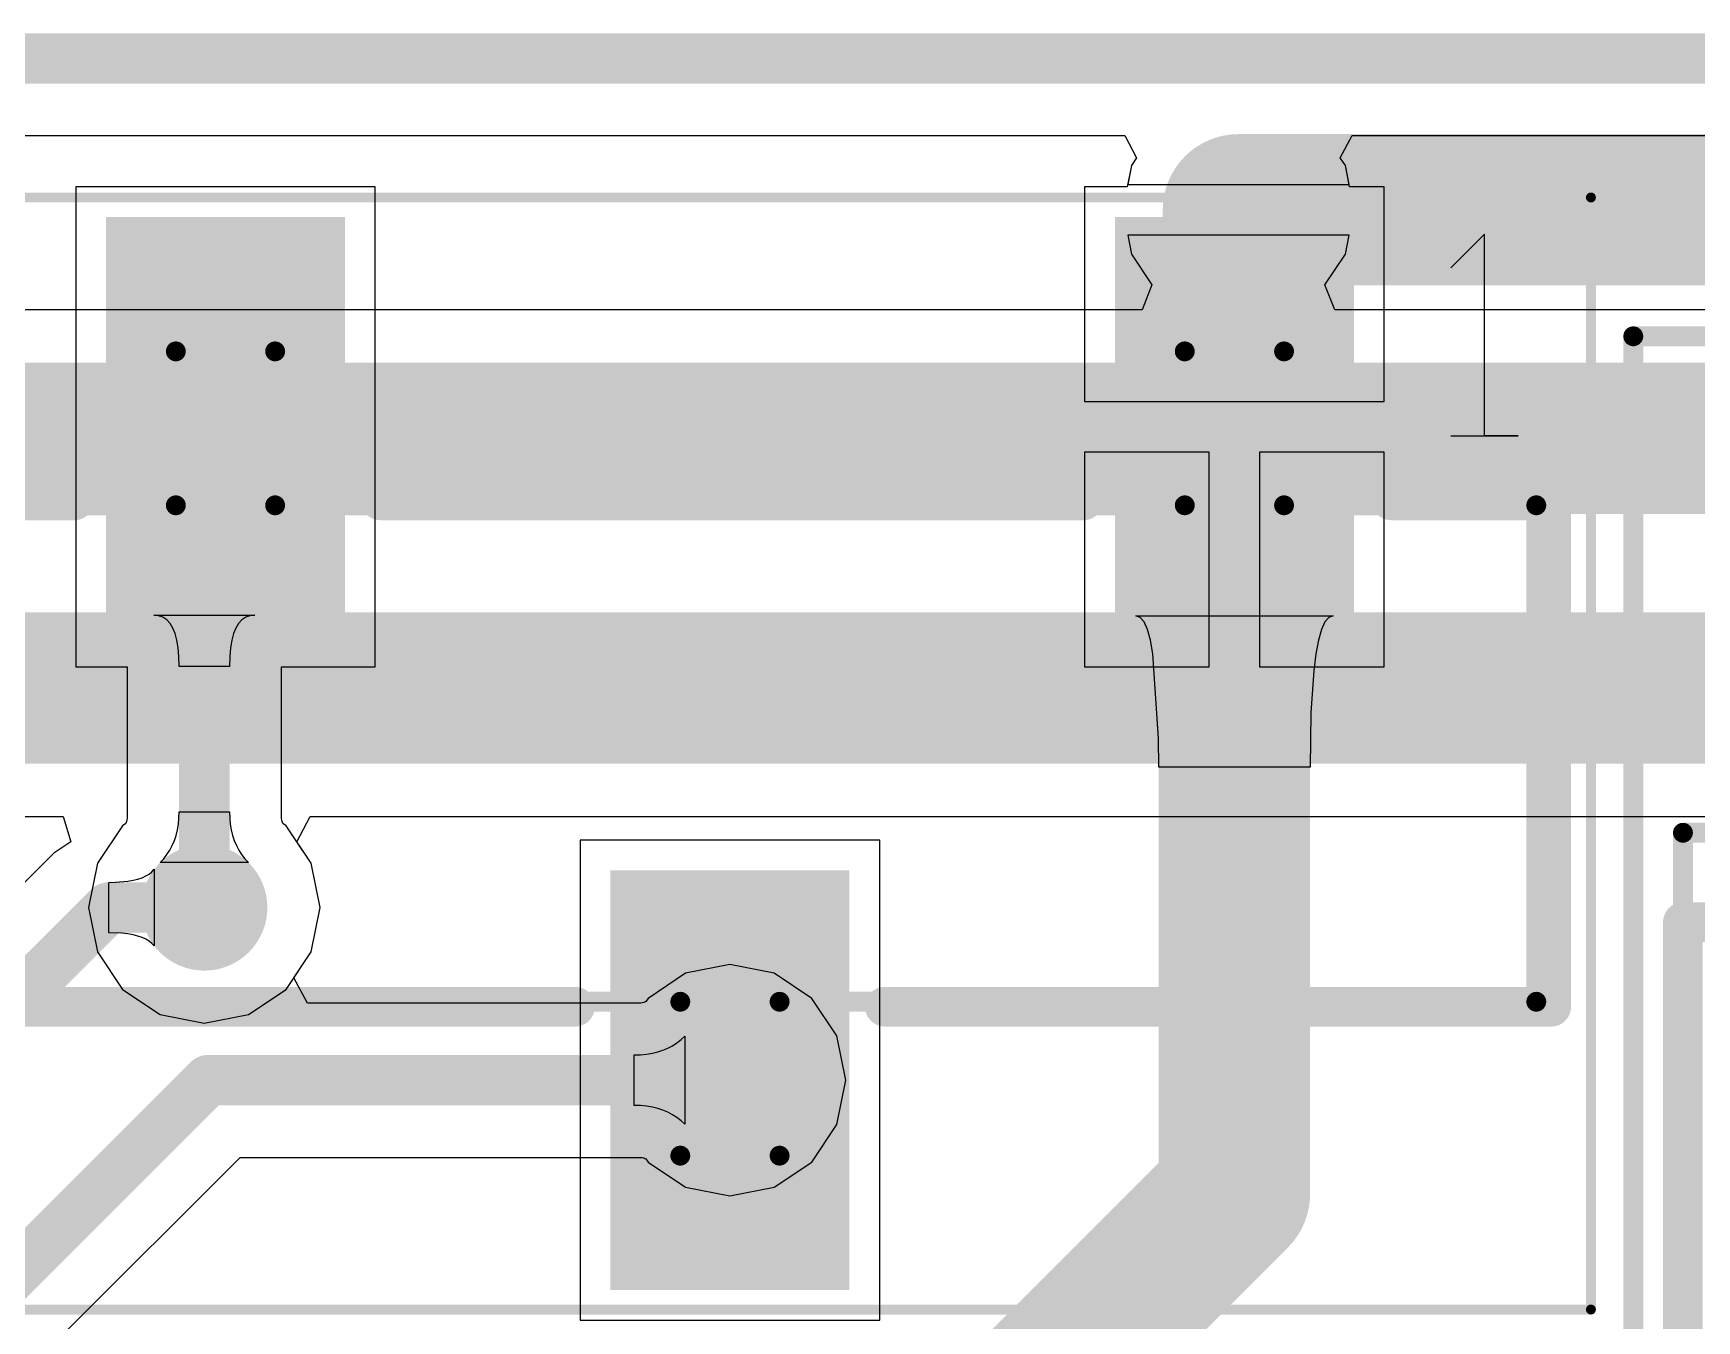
# Model space of a CAD drawing. Header units: millimetres. Extents: x 84.4 to 173.9, y 144 to 177.
# Drawn here: x 110.88 to 119.25, y 170.55 to 177.03 of the extents above; entities that cross this region are included whole.
import ezdxf

# ---------------------------------------------------------------- set-up
doc = ezdxf.new("R2010")
doc.units = ezdxf.units.MM
for name, color, linetype in [('BottomLayer', 5, 'Continuous'), ('KeepOutLayer', 6, 'Continuous'), ('Mechanical13', 56, 'Continuous'), ('Mechanical15', 56, 'Continuous'), ('MultiLayer', 9, 'Continuous'), ('TopLayer', 1, 'Continuous'), ('TopOverlay', 2, 'Continuous'), ('TopPaste', 8, 'Continuous'), ('TopSolder', 216, 'Continuous'), ('ViaHoleLayer', 16, 'Continuous')]:
    doc.layers.add(name, color=color, linetype=linetype)

# ---------------------------------------------------------------- blocks, each defined once
blk = doc.blocks.new('61000813321_18')
at = {"layer": 'Mechanical13', "const_width": 0.0999998}
for points in [[(-6.100000499999999, 2.02499976), (-6.5999995, 2.02499976)], [(-6.5999995, 2.02499976), (-6.5999995, 1.25000004)], [(-6.100000499999999, 2.02499976), (-6.100000499999999, 1.25000004)], [(10.4099995, 1.25000004), (-10.4099995, 1.25000004)], [(-10.4099995, 1.25000004), (-10.4099995, -1.25000004)], [(10.4099995, -1.25000004), (-10.4099995, -1.25000004)], [(-9.1399995, -1.25000004), (-9.1399995, -2.02499976)], [(-8.6400005, -1.25000004), (-8.6400005, -2.02499976)], [(-4.0599995, -1.25000004), (-4.0599995, -2.02499976)], [(-3.5600005, -1.25000004), (-3.5600005, -2.02499976)], [(-8.6400005, -2.02499976), (-9.1399995, -2.02499976)], [(-3.5600005, -2.02499976), (-4.0599995, -2.02499976)]]:
    blk.add_lwpolyline(points, dxfattribs=at)
at = {"layer": 'Mechanical13', "const_width": 0.0499999}
for points in [[(-6.62499818, 2.02499976, 1), (-6.57500082, 2.02499976, 1)], [(-6.62499818, 2.02499976, 1), (-6.57500082, 2.02499976, 1)], [(-6.12499918, 2.02499976, 1), (-6.07500182, 2.02499976, 1)], [(-6.12499918, 2.02499976, 1), (-6.07500182, 2.02499976, 1)], [(-10.43499818, 1.25000004, 1), (-10.38500082, 1.25000004, 1)], [(-10.43499818, 1.25000004, 1), (-10.38500082, 1.25000004, 1)], [(-6.62499818, 1.25000004, 1), (-6.57500082, 1.25000004, 1)], [(-6.12499918, 1.25000004, 1), (-6.07500182, 1.25000004, 1)], [(-10.43499818, -1.25000004, 1), (-10.38500082, -1.25000004, 1)], [(-10.43499818, -1.25000004, 1), (-10.38500082, -1.25000004, 1)], [(-9.16499818, -1.25000004, 1), (-9.115000819999999, -1.25000004, 1)], [(-8.664999179999999, -1.25000004, 1), (-8.61500182, -1.25000004, 1)], [(-4.084998179999999, -1.25000004, 1), (-4.03500082, -1.25000004, 1)], [(-3.58499918, -1.25000004, 1), (-3.53500182, -1.25000004, 1)], [(-9.16499818, -2.02499976, 1), (-9.115000819999999, -2.02499976, 1)], [(-9.16499818, -2.02499976, 1), (-9.115000819999999, -2.02499976, 1)], [(-8.664999179999999, -2.02499976, 1), (-8.61500182, -2.02499976, 1)], [(-8.664999179999999, -2.02499976, 1), (-8.61500182, -2.02499976, 1)], [(-4.084998179999999, -2.02499976, 1), (-4.03500082, -2.02499976, 1)], [(-4.084998179999999, -2.02499976, 1), (-4.03500082, -2.02499976, 1)], [(-3.58499918, -2.02499976, 1), (-3.53500182, -2.02499976, 1)], [(-3.58499918, -2.02499976, 1), (-3.53500182, -2.02499976, 1)]]:
    blk.add_lwpolyline(points, format="xyb", close=True, dxfattribs=at)
at = {"layer": 'Mechanical15', "const_width": 0.0499999}
for points in [[(-10.68500022, 2.79999948), (-10.68500022, -2.79999948)], [(10.68500022, 2.79999948), (-10.68500022, 2.79999948)], [(10.68500022, -2.79999948), (-10.68500022, -2.79999948)]]:
    blk.add_lwpolyline(points, dxfattribs=at)
at = {"layer": 'Mechanical15', "const_width": 0.02499868}
for points in [[(-10.69749956, 2.79999948, 1), (-10.67250088, 2.79999948, 1)], [(-10.69749956, 2.79999948, 1), (-10.67250088, 2.79999948, 1)], [(-10.69749956, -2.79999948, 1), (-10.67250088, -2.79999948, 1)], [(-10.69749956, -2.79999948, 1), (-10.67250088, -2.79999948, 1)]]:
    blk.add_lwpolyline(points, format="xyb", close=True, dxfattribs=at)
at = {"layer": 'TopLayer'}
for points in [[(-6.849999, 0.69000116), (-5.850001, 0.69000116), (-6.849999, 2.59999988), (-5.850001, 2.59999988)], [(-9.389999, -2.59999988), (-8.390001, -2.59999988), (-9.389999, -0.69000116), (-8.390001, -0.69000116)], [(-4.309998999999999, -2.59999988), (-3.310001, -2.59999988), (-4.309998999999999, -0.69000116), (-3.310001, -0.69000116)]]:
    blk.add_solid(points, dxfattribs=at)
at = {"layer": 'TopOverlay'}
for p, q in [((-9.98000036, -1.59999934), (-10.31855696, -1.59999934)), ((-10.31855696, -1.59999934), (-10.14927866, -1.59999934)), ((-10.14927866, -1.59999934), (-10.14927866, -2.61567168)), ((-10.14927866, -2.61567168), (-9.98000036, -2.44639338))]:
    blk.add_line(p, q, dxfattribs=at)
at = {"layer": 'TopOverlay', "const_width": 0.1999996}
for points in [[(-7.130000979999999, 1.27500126), (-10.48500062, 1.27500126)], [(-10.48500062, 1.27500126), (-10.48500062, -1.27500126)], [(-2.03000102, 1.27500126), (-5.56999902, 1.27500126)], [(-9.68000096, -1.27500126), (-10.48500062, -1.27500126)], [(-4.59000098, -1.27500126), (-8.12999898, -1.27500126)], [(0.48999902, -1.27500126), (-3.04999898, -1.27500126)]]:
    blk.add_lwpolyline(points, dxfattribs=at)
at = {"layer": 'TopOverlay', "const_width": 0.0999998}
for points in [[(-10.53500052, 1.27500126, 1), (-10.43500072, 1.27500126, 1)], [(-10.53500052, 1.27500126, 1), (-10.43500072, 1.27500126, 1)], [(-7.18000088, 1.27500126, 1), (-7.08000108, 1.27500126, 1)], [(-5.61999892, 1.27500126, 1), (-5.51999912, 1.27500126, 1)], [(-10.53500052, -1.27500126, 1), (-10.43500072, -1.27500126, 1)], [(-10.53500052, -1.27500126, 1), (-10.43500072, -1.27500126, 1)], [(-9.730000859999999, -1.27500126, 1), (-9.63000106, -1.27500126, 1)], [(-8.17999888, -1.27500126, 1), (-8.07999908, -1.27500126, 1)], [(-4.64000088, -1.27500126, 1), (-4.54000108, -1.27500126, 1)], [(-3.09999888, -1.27500126, 1), (-2.99999908, -1.27500126, 1)]]:
    blk.add_lwpolyline(points, format="xyb", close=True, dxfattribs=at)
at = {"layer": 'TopPaste'}
for points in [[(-6.849999, 0.69000116), (-5.850001, 0.69000116), (-6.849999, 2.59999988), (-5.850001, 2.59999988)], [(-9.389999, -2.59999988), (-8.390001, -2.59999988), (-9.389999, -0.69000116), (-8.390001, -0.69000116)], [(-4.309998999999999, -2.59999988), (-3.310001, -2.59999988), (-4.309998999999999, -0.69000116), (-3.310001, -0.69000116)]]:
    blk.add_solid(points, dxfattribs=at)
at = {"layer": 'TopSolder'}
for points in [[(-6.951599, 0.58840116), (-5.748400999999999, 0.58840116), (-6.951599, 2.70159988), (-5.748400999999999, 2.70159988)], [(-9.491598999999999, -2.70159988), (-8.288401, -2.70159988), (-9.491598999999999, -0.58840116), (-8.288401, -0.58840116)], [(-4.411599, -2.70159988), (-3.208401, -2.70159988), (-4.411599, -0.58840116), (-3.208401, -0.58840116)]]:
    blk.add_solid(points, dxfattribs=at)
blk = doc.blocks.new('SOT223_35')
at = {"layer": 'Mechanical13', "const_width": 0.0999998}
for points in [[(-3.35000092, 1.85000138), (-3.35000092, -1.84999884)], [(3.34999838, 1.85000138), (-3.35000092, 1.85000138)], [(3.34999838, 1.85000138), (3.34999838, -1.84999884)], [(3.34999838, -1.84999884), (-3.35000092, -1.84999884)]]:
    blk.add_lwpolyline(points, dxfattribs=at)
at = {"layer": 'Mechanical13', "const_width": 0.0499999}
for points in [[(-3.3749996, 1.85000138, 1), (-3.32500224, 1.85000138, 1)], [(-3.3749996, 1.85000138, 1), (-3.32500224, 1.85000138, 1)], [(3.3249997, 1.85000138, 1), (3.37499706, 1.85000138, 1)], [(3.3249997, 1.85000138, 1), (3.37499706, 1.85000138, 1)], [(-3.3749996, -1.84999884, 1), (-3.32500224, -1.84999884, 1)], [(-3.3749996, -1.84999884, 1), (-3.32500224, -1.84999884, 1)], [(3.3249997, -1.84999884, 1), (3.37499706, -1.84999884, 1)], [(3.3249997, -1.84999884, 1), (3.37499706, -1.84999884, 1)]]:
    blk.add_lwpolyline(points, format="xyb", close=True, dxfattribs=at)
at = {"layer": 'Mechanical15', "const_width": 0.0999998}
for points in [[(-3.60000042, 4.35000146), (-3.60000042, -4.34999892)], [(3.60000042, 4.35000146), (-3.60000042, 4.35000146)], [(3.60000042, 4.35000146), (3.60000042, -4.34999892)], [(0, 0.50000154), (0, -0.499999)], [(0.499999, 0), (-0.50000154, 0)], [(3.60000042, -4.34999892), (-3.60000042, -4.34999892)]]:
    blk.add_lwpolyline(points, dxfattribs=at)
at = {"layer": 'Mechanical15', "const_width": 0.0499999}
for points in [[(-3.6249991, 4.35000146, 1), (-3.57500174, 4.35000146, 1)], [(-3.6249991, 4.35000146, 1), (-3.57500174, 4.35000146, 1)], [(3.57500174, 4.35000146, 1), (3.6249991, 4.35000146, 1)], [(3.57500174, 4.35000146, 1), (3.6249991, 4.35000146, 1)], [(-0.02499868, 0.50000154, 1), (0.02499868, 0.50000154, 1)], [(-0.52500022, 0, 1), (-0.47500286, 0, 1)], [(0.47500032, 0, 1), (0.52499768, 0, 1)], [(-0.02499868, -0.499999, 1), (0.02499868, -0.499999, 1)], [(-3.6249991, -4.34999892, 1), (-3.57500174, -4.34999892, 1)], [(-3.6249991, -4.34999892, 1), (-3.57500174, -4.34999892, 1)], [(3.57500174, -4.34999892, 1), (3.6249991, -4.34999892, 1)], [(3.57500174, -4.34999892, 1), (3.6249991, -4.34999892, 1)]]:
    blk.add_lwpolyline(points, format="xyb", close=True, dxfattribs=at)
at = {"layer": 'TopLayer'}
for points in [[(1.64999924, 4.10000196), (-1.64999924, 4.10000196), (1.64999924, 1.70000168), (-1.64999924, 1.70000168)], [(-1.80000148, -1.69999914), (-2.79999948, -1.69999914), (-1.80000148, -4.09999942), (-2.79999948, -4.09999942)], [(0.499999, -1.69999914), (-0.499999, -1.69999914), (0.499999, -4.09999942), (-0.499999, -4.09999942)], [(2.79999948, -1.69999914), (1.80000148, -1.69999914), (2.79999948, -4.09999942), (1.80000148, -4.09999942)]]:
    blk.add_solid(points, dxfattribs=at)
at = {"layer": 'TopOverlay', "const_width": 0.1999996}
for points in [[(-3.35000092, 1.39999974), (-3.35000092, -1.39999974)], [(3.34999838, 1.39999974), (-3.35000092, 1.39999974)], [(3.34999838, 1.39999974), (3.34999838, -1.39999974)], [(3.34999838, -1.39999974), (-3.35000092, -1.39999974)]]:
    blk.add_lwpolyline(points, dxfattribs=at)
at = {"layer": 'TopOverlay'}
for points, const_width in [([(-3.40000082, 1.39999974, 1), (-3.30000102, 1.39999974, 1)], 0.0999998), ([(-3.40000082, 1.39999974, 1), (-3.30000102, 1.39999974, 1)], 0.0999998), ([(3.29999848, 1.39999974, 1), (3.39999828, 1.39999974, 1)], 0.0999998), ([(3.29999848, 1.39999974, 1), (3.39999828, 1.39999974, 1)], 0.0999998), ([(-3.40000082, -1.39999974, 1), (-3.30000102, -1.39999974, 1)], 0.0999998), ([(-3.40000082, -1.39999974, 1), (-3.30000102, -1.39999974, 1)], 0.0999998), ([(3.29999848, -1.39999974, 1), (3.39999828, -1.39999974, 1)], 0.0999998), ([(3.29999848, -1.39999974, 1), (3.39999828, -1.39999974, 1)], 0.0999998), ([(-3.2249999, -2.89999928, 1), (-3.47500194, -2.89999928, 1)], 0.2499995), ([(-3.53750118, -2.89999928, 1), (-3.4125027, -2.89999928, 1)], 0.12499848), ([(-3.28749914, -2.89999928, 1), (-3.16250066, -2.89999928, 1)], 0.12499848)]:
    blk.add_lwpolyline(points, format="xyb", close=True, dxfattribs=dict(at, const_width=const_width))
at = {"layer": 'TopPaste'}
for points in [[(1.64999924, 4.10000196), (-1.64999924, 4.10000196), (1.64999924, 1.70000168), (-1.64999924, 1.70000168)], [(-1.80000148, -1.69999914), (-2.79999948, -1.69999914), (-1.80000148, -4.09999942), (-2.79999948, -4.09999942)], [(0.499999, -1.69999914), (-0.499999, -1.69999914), (0.499999, -4.09999942), (-0.499999, -4.09999942)], [(2.79999948, -1.69999914), (1.80000148, -1.69999914), (2.79999948, -4.09999942), (1.80000148, -4.09999942)]]:
    blk.add_solid(points, dxfattribs=at)
at = {"layer": 'TopSolder'}
for points in [[(1.75159924, 4.20160196), (-1.75159924, 4.20160196), (1.75159924, 1.59840168), (-1.75159924, 1.59840168)], [(-1.69840148, -1.59839914), (-2.90159948, -1.59839914), (-1.69840148, -4.20159942), (-2.90159948, -4.20159942)], [(0.601599, -1.59839914), (-0.601599, -1.59839914), (0.601599, -4.20159942), (-0.601599, -4.20159942)], [(2.90159948, -1.59839914), (1.69840148, -1.59839914), (2.90159948, -4.20159942), (1.69840148, -4.20159942)]]:
    blk.add_solid(points, dxfattribs=at)

msp = doc.modelspace()

# ---------------------------------------------------------------- linework, layer by layer
at = {"layer": 'BottomLayer'}
for p, q in [((89.50656216, 176.517935), (116.37196182, 176.517935)), ((116.37196182, 176.517935), (116.43183216, 176.40592862)), ((117.45700664, 176.40592862), (117.51687698, 176.517935)), ((117.51687698, 176.517935), (136.82473778, 176.517935)), ((116.43183216, 176.40592862), (116.4060791, 176.3673892)), ((117.4827597, 176.3673892), (117.45700664, 176.40592862)), ((116.4060791, 176.3673892), (116.38698592, 176.27140006)), ((117.50185288, 176.27140006), (117.4827597, 176.3673892)), ((116.38698592, 176.27140006), (117.50185288, 176.27140006)), ((117.50185288, 176.01740006), (116.38698592, 176.01740006)), ((116.38698592, 176.01740006), (116.4060791, 175.92141092)), ((117.4827597, 175.92141092), (117.50185288, 176.01740006)), ((116.4060791, 175.92141092), (116.50908118, 175.76725578)), ((117.37975762, 175.76725578), (117.4827597, 175.92141092)), ((116.50908118, 175.76725578), (116.45905588, 175.64025578)), ((117.42978292, 175.64025578), (117.37975762, 175.76725578)), ((116.45905588, 175.64025578), (106.822621, 175.64025578)), ((122.5324194, 175.64025578), (117.42978292, 175.64025578)), ((104.86646032, 173.08937442), (111.02702204, 173.08937442)), ((111.02702204, 173.08937442), (111.06554876, 172.96237442)), ((112.20308268, 172.96237442), (112.27096672, 173.08937442)), ((112.27096672, 173.08937442), (143.65441932, 173.08937442)), ((111.06554876, 172.96237442), (110.98013364, 172.90530062)), ((112.2757597, 172.853604), (112.20308268, 172.96237442)), ((110.98013364, 172.90530062), (109.97456796, 171.89973494)), ((111.44337122, 172.78976618), (111.45983296, 172.79960868)), ((111.45983296, 172.79960868), (111.4737166, 172.81076436)), ((111.4737166, 172.81076436), (111.4850196, 172.82323068)), ((111.4850196, 172.82323068), (111.4850196, 172.43799904)), ((112.32011572, 172.63061486), (112.2757597, 172.853604)), ((111.25592684, 172.75761486), (111.29044036, 172.75827018)), ((111.25592684, 172.50361486), (111.25592684, 172.75761486)), ((111.29044036, 172.75827018), (111.3517331, 172.76352036)), ((111.3517331, 172.76352036), (111.37850978, 172.76811268)), ((111.37850978, 172.76811268), (111.40270836, 172.77401818)), ((111.40270836, 172.77401818), (111.42432884, 172.78123686)), ((111.42432884, 172.78123686), (111.44337122, 172.78976618)), ((112.2757597, 172.40762572), (112.32011572, 172.63061486)), ((111.32237578, 172.50099104), (111.25592684, 172.50361486)), ((111.3517331, 172.49770936), (111.32237578, 172.50099104)), ((111.37850978, 172.49311704), (111.3517331, 172.49770936)), ((111.40270836, 172.48721154), (111.37850978, 172.49311704)), ((111.42432884, 172.47999286), (111.40270836, 172.48721154)), ((111.44337122, 172.47146354), (111.42432884, 172.47999286)), ((111.45983296, 172.46162104), (111.44337122, 172.47146354)), ((111.4737166, 172.45046536), (111.45983296, 172.46162104)), ((111.4850196, 172.43799904), (111.4737166, 172.45046536)), ((112.18839894, 172.27687922), (112.2757597, 172.40762572)), ((114.16103152, 172.29975446), (113.97199202, 172.1734428)), ((114.38402066, 172.34411048), (114.16103152, 172.29975446)), ((114.6070098, 172.29975446), (114.38402066, 172.34411048)), ((114.7960493, 172.1734428), (114.6070098, 172.29975446)), ((112.25628298, 172.14987922), (112.18839894, 172.27687922)), ((113.9351417, 172.14987922), (112.25628298, 172.14987922)), ((113.94161362, 172.15094602), (113.9351417, 172.14987922)), ((113.9498229, 172.15293484), (113.94161362, 172.15094602)), ((113.95600526, 172.15496176), (113.9498229, 172.15293484)), ((113.9606052, 172.15690486), (113.95600526, 172.15496176)), ((113.9611259, 172.15718172), (113.9606052, 172.15690486)), ((113.97199202, 172.1734428), (113.9611259, 172.15718172)), ((114.92236096, 171.9844033), (114.7960493, 172.1734428)), ((114.11721398, 171.94937416), (114.13792768, 171.96556666)), ((114.13792768, 171.96556666), (114.15727994, 171.98366416)), ((114.15727994, 171.98366416), (114.15727994, 171.53916416)), ((114.96671698, 171.76141416), (114.92236096, 171.9844033)), ((113.9025281, 171.88841416), (113.9341257, 171.88936666)), ((113.9025281, 171.63441416), (113.9025281, 171.88841416)), ((113.9341257, 171.88936666), (113.96436186, 171.89222416)), ((113.96436186, 171.89222416), (113.99323912, 171.89698666)), ((113.99323912, 171.89698666), (114.02075494, 171.90365416)), ((114.02075494, 171.90365416), (114.04690932, 171.91222666)), ((114.04690932, 171.91222666), (114.0717048, 171.92270416)), ((114.0717048, 171.92270416), (114.09513884, 171.93508666)), ((114.09513884, 171.93508666), (114.11721398, 171.94937416)), ((114.92236096, 171.53842502), (114.96671698, 171.76141416)), ((113.9341257, 171.63346166), (113.9025281, 171.63441416)), ((113.96436186, 171.63060416), (113.9341257, 171.63346166)), ((113.99323912, 171.62584166), (113.96436186, 171.63060416)), ((114.02075494, 171.61917416), (113.99323912, 171.62584166)), ((114.04690932, 171.61060166), (114.02075494, 171.61917416)), ((114.0717048, 171.60012416), (114.04690932, 171.61060166)), ((114.09513884, 171.58774166), (114.0717048, 171.60012416)), ((114.11721398, 171.57345416), (114.09513884, 171.58774166)), ((114.13792768, 171.55726166), (114.11721398, 171.57345416)), ((114.15727994, 171.53916416), (114.13792768, 171.55726166)), ((114.7960493, 171.34938552), (114.92236096, 171.53842502)), ((111.03368446, 170.4885084), (111.91812516, 171.3729491)), ((111.91812516, 171.3729491), (113.9351417, 171.3729491)), ((113.9351417, 171.3729491), (113.94161108, 171.3718823)), ((113.94161108, 171.3718823), (113.94982544, 171.36989094)), ((113.94982544, 171.36989094), (113.95601542, 171.36786148)), ((113.95601542, 171.36786148), (113.96058996, 171.36593108)), ((113.96058996, 171.36593108), (113.9611259, 171.3656466)), ((113.9611259, 171.3656466), (113.97199202, 171.34938552)), ((113.97199202, 171.34938552), (114.16103152, 171.22307386)), ((114.6070098, 171.22307386), (114.7960493, 171.34938552)), ((114.16103152, 171.22307386), (114.38402066, 171.17871784)), ((114.38402066, 171.17871784), (114.6070098, 171.22307386))]:
    msp.add_line(p, q, dxfattribs=at)
for points, const_width in [([(116.9444194, 176.14440006), (124.07583516, 176.14440006)], 0.762), ([(106.822621, 174.99281486), (122.5324194, 174.99281486)], 0.762), ([(104.46161988, 173.73681534), (120.23241892, 173.73681534)], 0.762), ([(109.1212194, 170.49701486), (111.2548194, 172.63061486)], 0.254), ([(111.2548194, 172.63061486), (111.7374194, 172.63061486)], 0.254), ([(110.6452194, 170.64941486), (111.7572187, 171.76141416)], 0.254), ([(111.7572187, 171.76141416), (114.38402066, 171.76141416)], 0.254)]:
    msp.add_lwpolyline(points, dxfattribs=dict(at, const_width=const_width))
for points, const_width in [([(116.7539194, 176.14440006, 1), (117.1349194, 176.14440006, 1)], 0.381), ([(116.7856694, 176.14440006, 1), (117.1031694, 176.14440006, 1)], 0.3175), ([(111.5786694, 172.63061486, 1), (111.8961694, 172.63061486, 1)], 0.3175), ([(111.1913194, 172.63061486, 1), (111.3183194, 172.63061486, 1)], 0.127), ([(111.1913194, 172.63061486, 1), (111.3183194, 172.63061486, 1)], 0.127), ([(111.6739194, 172.63061486, 1), (111.8009194, 172.63061486, 1)], 0.127), ([(114.22527066, 171.76141416, 1), (114.54277066, 171.76141416, 1)], 0.3175), ([(111.6937187, 171.76141416, 1), (111.8207187, 171.76141416, 1)], 0.127), ([(111.6937187, 171.76141416, 1), (111.8207187, 171.76141416, 1)], 0.127), ([(114.32052066, 171.76141416, 1), (114.44752066, 171.76141416, 1)], 0.127)]:
    msp.add_lwpolyline(points, format="xyb", close=True, dxfattribs=dict(at, const_width=const_width))
at = {"layer": 'KeepOutLayer', "const_width": 0.254}
msp.add_lwpolyline([(89.13288752, 176.90640006), (137.1789992, 176.90640006)], dxfattribs=at)
at = {"layer": 'MultiLayer', "const_width": 0.3175}
for points in [[(116.7856694, 176.14440006, 1), (117.1031694, 176.14440006, 1)], [(111.5786694, 172.63061486, 1), (111.8961694, 172.63061486, 1)], [(114.22527066, 171.76141416, 1), (114.54277066, 171.76141416, 1)]]:
    msp.add_lwpolyline(points, format="xyb", close=True, dxfattribs=at)
at = {"layer": 'TopLayer'}
for p, q in [((96.46829321999999, 176.517935), (116.37196182, 176.517935)), ((116.37196182, 176.517935), (116.43183216, 176.40592862)), ((117.45700664, 176.40592862), (117.51687698, 176.517935)), ((117.51687698, 176.517935), (136.82473778, 176.517935)), ((116.43183216, 176.40592862), (116.4060791, 176.3673892)), ((117.4827597, 176.3673892), (117.45700664, 176.40592862)), ((116.4060791, 176.3673892), (116.38479898, 176.26041456)), ((117.50403982, 176.26041456), (117.4827597, 176.3673892)), ((112.59801966, 176.26041456), (111.09002166, 176.26041456)), ((111.09002166, 176.26041456), (111.09002166, 173.84241584)), ((112.59801966, 173.84241584), (112.59801966, 176.26041456)), ((116.38479898, 176.26041456), (116.17002166, 176.26041456)), ((116.17002166, 176.26041456), (116.17002166, 175.1784152)), ((117.67801966, 176.26041456), (117.50403982, 176.26041456)), ((117.67801966, 175.1784152), (117.67801966, 176.26041456)), ((116.17002166, 175.1784152), (116.92402574, 175.1784152)), ((116.92402574, 175.1784152), (117.67801966, 175.1784152)), ((116.79702574, 174.9244152), (116.17002166, 174.9244152)), ((116.17002166, 174.9244152), (116.17002166, 173.84241584)), ((116.79702574, 173.84241584), (116.79702574, 174.9244152)), ((117.67801966, 174.9244152), (117.05102574, 174.9244152)), ((117.05102574, 174.9244152), (117.05102574, 173.84241584)), ((117.67801966, 173.84241584), (117.67801966, 174.9244152)), ((111.5075494, 174.09994136), (111.4834194, 174.10251184)), ((111.4834194, 174.10251184), (111.9914194, 174.10251184)), ((111.5291394, 174.09222992), (111.5075494, 174.09994136)), ((111.5481894, 174.07937752), (111.5291394, 174.09222992)), ((111.5646994, 174.06138416), (111.5481894, 174.07937752)), ((111.5786694, 174.03824984), (111.5646994, 174.06138416)), ((111.9101394, 174.06138416), (111.8961694, 174.03824984)), ((111.9266494, 174.07937752), (111.9101394, 174.06138416)), ((111.9456994, 174.09222992), (111.9266494, 174.07937752)), ((111.9672894, 174.09994136), (111.9456994, 174.09222992)), ((111.9914194, 174.10251184), (111.9672894, 174.09994136)), ((116.44909908, 174.09184384), (116.42706966, 174.09946384)), ((116.42706966, 174.09946384), (117.42097166, 174.09946384)), ((116.46881202, 174.06898384), (116.44909908, 174.09184384)), ((116.4862034, 174.03088384), (116.46881202, 174.06898384)), ((117.3792293, 174.06898384), (117.36183792, 174.03088384)), ((117.39894224, 174.09184384), (117.3792293, 174.06898384)), ((117.42097166, 174.09946384), (117.39894224, 174.09184384)), ((111.5900994, 174.00997456), (111.5786694, 174.03824984)), ((111.5989894, 173.97655832), (111.5900994, 174.00997456)), ((111.6053394, 173.93800112), (111.5989894, 173.97655832)), ((111.8758494, 173.97655832), (111.8694994, 173.93800112)), ((111.8847394, 174.00997456), (111.8758494, 173.97655832)), ((111.8961694, 174.03824984), (111.8847394, 174.00997456)), ((116.5012783, 173.97754384), (116.4862034, 174.03088384)), ((116.51403164, 173.90896384), (116.5012783, 173.97754384)), ((117.34676302, 173.97754384), (117.33400968, 173.90896384)), ((117.36183792, 174.03088384), (117.34676302, 173.97754384)), ((111.6091494, 173.89430296), (111.6053394, 173.93800112)), ((111.6104194, 173.84546384), (111.6091494, 173.89430296)), ((111.8656894, 173.89430296), (111.8644194, 173.84546384)), ((111.8694994, 173.93800112), (111.8656894, 173.89430296)), ((116.54185988, 173.48224384), (116.51403164, 173.90896384)), ((117.33400968, 173.90896384), (117.32357282, 173.82514384)), ((111.09002166, 173.84241584), (111.34895434, 173.84241584)), ((111.34895434, 173.84241584), (111.34895434, 173.07949382)), ((111.8644194, 173.84546384), (111.6104194, 173.84546384)), ((112.12588446, 173.07949382), (112.12588446, 173.84241584)), ((112.12588446, 173.84241584), (112.59801966, 173.84241584)), ((116.17002166, 173.84241584), (116.79702574, 173.84241584)), ((117.05102574, 173.84241584), (117.67801966, 173.84241584)), ((117.32357282, 173.82514384), (117.3096587, 173.61178384)), ((117.3096587, 173.61178384), (117.30502066, 173.33746384)), ((116.54302066, 173.33746384), (116.54185988, 173.48224384)), ((117.30502066, 173.33746384), (116.54302066, 173.33746384)), ((111.32539076, 173.0426435), (111.1990791, 172.853604)), ((111.34165184, 173.05350962), (111.32539076, 173.0426435)), ((111.34193632, 173.05404556), (111.34165184, 173.05350962)), ((111.34386672, 173.0586201), (111.34193632, 173.05404556)), ((111.34589618, 173.06481008), (111.34386672, 173.0586201)), ((111.34788754, 173.07302444), (111.34589618, 173.06481008)), ((111.34895434, 173.07949382), (111.34788754, 173.07302444)), ((111.6018469, 173.0213964), (111.6066094, 173.05027366)), ((111.6066094, 173.05027366), (111.6094669, 173.08050982)), ((111.6094669, 173.08050982), (111.6104194, 173.11210742)), ((111.6104194, 173.11210742), (111.8644194, 173.11210742)), ((111.8644194, 173.11210742), (111.8653719, 173.08050982)), ((111.8653719, 173.08050982), (111.8682294, 173.05027366)), ((111.8682294, 173.05027366), (111.8729919, 173.0213964)), ((112.12695126, 173.0730219), (112.12588446, 173.07949382)), ((112.12894008, 173.06481262), (112.12695126, 173.0730219)), ((112.130967, 173.05863026), (112.12894008, 173.06481262)), ((112.1329101, 173.05403032), (112.130967, 173.05863026)), ((112.13318696, 173.05350962), (112.1329101, 173.05403032)), ((112.14944804, 173.0426435), (112.13318696, 173.05350962)), ((112.2757597, 172.853604), (112.14944804, 173.0426435)), ((111.5761294, 172.94293072), (111.5866069, 172.9677262)), ((111.5866069, 172.9677262), (111.5951794, 172.99388058)), ((111.5951794, 172.99388058), (111.6018469, 173.0213964)), ((111.8729919, 173.0213964), (111.8796594, 172.99388058)), ((111.8796594, 172.99388058), (111.8882319, 172.9677262)), ((111.8882319, 172.9677262), (111.8987094, 172.94293072)), ((115.13801966, 172.97041352), (113.63002166, 172.97041352)), ((113.63002166, 172.97041352), (113.63002166, 170.5524148)), ((115.13801966, 170.5524148), (115.13801966, 172.97041352)), ((111.5151694, 172.85735558), (111.5332669, 172.87670784)), ((111.5332669, 172.87670784), (111.5494594, 172.89742154)), ((111.5494594, 172.89742154), (111.5637469, 172.91949668)), ((111.5637469, 172.91949668), (111.5761294, 172.94293072)), ((111.8987094, 172.94293072), (111.9110919, 172.91949668)), ((111.9110919, 172.91949668), (111.9253794, 172.89742154)), ((111.9253794, 172.89742154), (111.9415719, 172.87670784)), ((111.9415719, 172.87670784), (111.9596694, 172.85735558)), ((111.1990791, 172.853604), (111.15472308, 172.63061486)), ((111.9596694, 172.85735558), (111.5151694, 172.85735558)), ((112.32011572, 172.63061486), (112.2757597, 172.853604)), ((111.15472308, 172.63061486), (111.1990791, 172.40762572)), ((112.2757597, 172.40762572), (112.32011572, 172.63061486)), ((111.1990791, 172.40762572), (111.32539076, 172.21858622)), ((112.14944804, 172.21858622), (112.2757597, 172.40762572)), ((111.32539076, 172.21858622), (111.51443026, 172.09227456)), ((111.96040854, 172.09227456), (112.14944804, 172.21858622)), ((111.51443026, 172.09227456), (111.7374194, 172.04791854)), ((111.7374194, 172.04791854), (111.96040854, 172.09227456)), ((113.63002166, 170.5524148), (115.13801966, 170.5524148))]:
    msp.add_line(p, q, dxfattribs=at)
for points, const_width in [([(116.9444194, 175.07181394), (116.9444194, 176.14440006)], 0.762), ([(116.92402066, 175.0514152), (116.9444194, 175.07181394)], 0.762), ([(116.92402066, 171.18781612), (116.92402066, 175.0514152)], 0.762), ([(111.7374194, 174.94481394), (111.84402066, 175.0514152)], 0.254), ([(111.7374194, 172.63061486), (111.7374194, 174.94481394)], 0.254), ([(115.9030194, 170.16681486), (116.92402066, 171.18781612)], 0.762)]:
    msp.add_lwpolyline(points, dxfattribs=dict(at, const_width=const_width))
for points, const_width in [([(116.7539194, 176.14440006, 1), (117.1349194, 176.14440006, 1)], 0.381), ([(116.7856694, 176.14440006, 1), (117.1031694, 176.14440006, 1)], 0.3175), ([(116.73352066, 175.0514152, 1), (117.11452066, 175.0514152, 1)], 0.381), ([(116.73352066, 175.0514152, 1), (117.11452066, 175.0514152, 1)], 0.381), ([(116.7539194, 175.07181394, 1), (117.1349194, 175.07181394, 1)], 0.381), ([(116.7539194, 175.07181394, 1), (117.1349194, 175.07181394, 1)], 0.381), ([(111.78052066, 175.0514152, 1), (111.90752066, 175.0514152, 1)], 0.127), ([(111.6739194, 174.94481394, 1), (111.8009194, 174.94481394, 1)], 0.127), ([(111.6739194, 174.94481394, 1), (111.8009194, 174.94481394, 1)], 0.127), ([(111.5786694, 172.63061486, 1), (111.8961694, 172.63061486, 1)], 0.3175), ([(111.6739194, 172.63061486, 1), (111.8009194, 172.63061486, 1)], 0.127), ([(114.22527066, 171.76141416, 1), (114.54277066, 171.76141416, 1)], 0.3175), ([(116.73352066, 171.18781612, 1), (117.11452066, 171.18781612, 1)], 0.381), ([(116.73352066, 171.18781612, 1), (117.11452066, 171.18781612, 1)], 0.381)]:
    msp.add_lwpolyline(points, format="xyb", close=True, dxfattribs=dict(at, const_width=const_width))
at = {"layer": 'ViaHoleLayer', "const_width": 0.1905}
for points in [[(116.8491694, 176.14440006, 1), (117.0396694, 176.14440006, 1)], [(111.6421694, 172.63061486, 1), (111.8326694, 172.63061486, 1)], [(114.28877066, 171.76141416, 1), (114.47927066, 171.76141416, 1)]]:
    msp.add_lwpolyline(points, format="xyb", close=True, dxfattribs=at)

# ---------------------------------------------------------------- block references
at = {"rotation": 180}
for name, p in [('61000813321_18', (108.03402066, 173.40641468)), ('SOT223_35', (122.5324194, 171.15741486))]:
    msp.add_blockref(name, p, dxfattribs=at)

doc.saveas('drawing.dxf')
